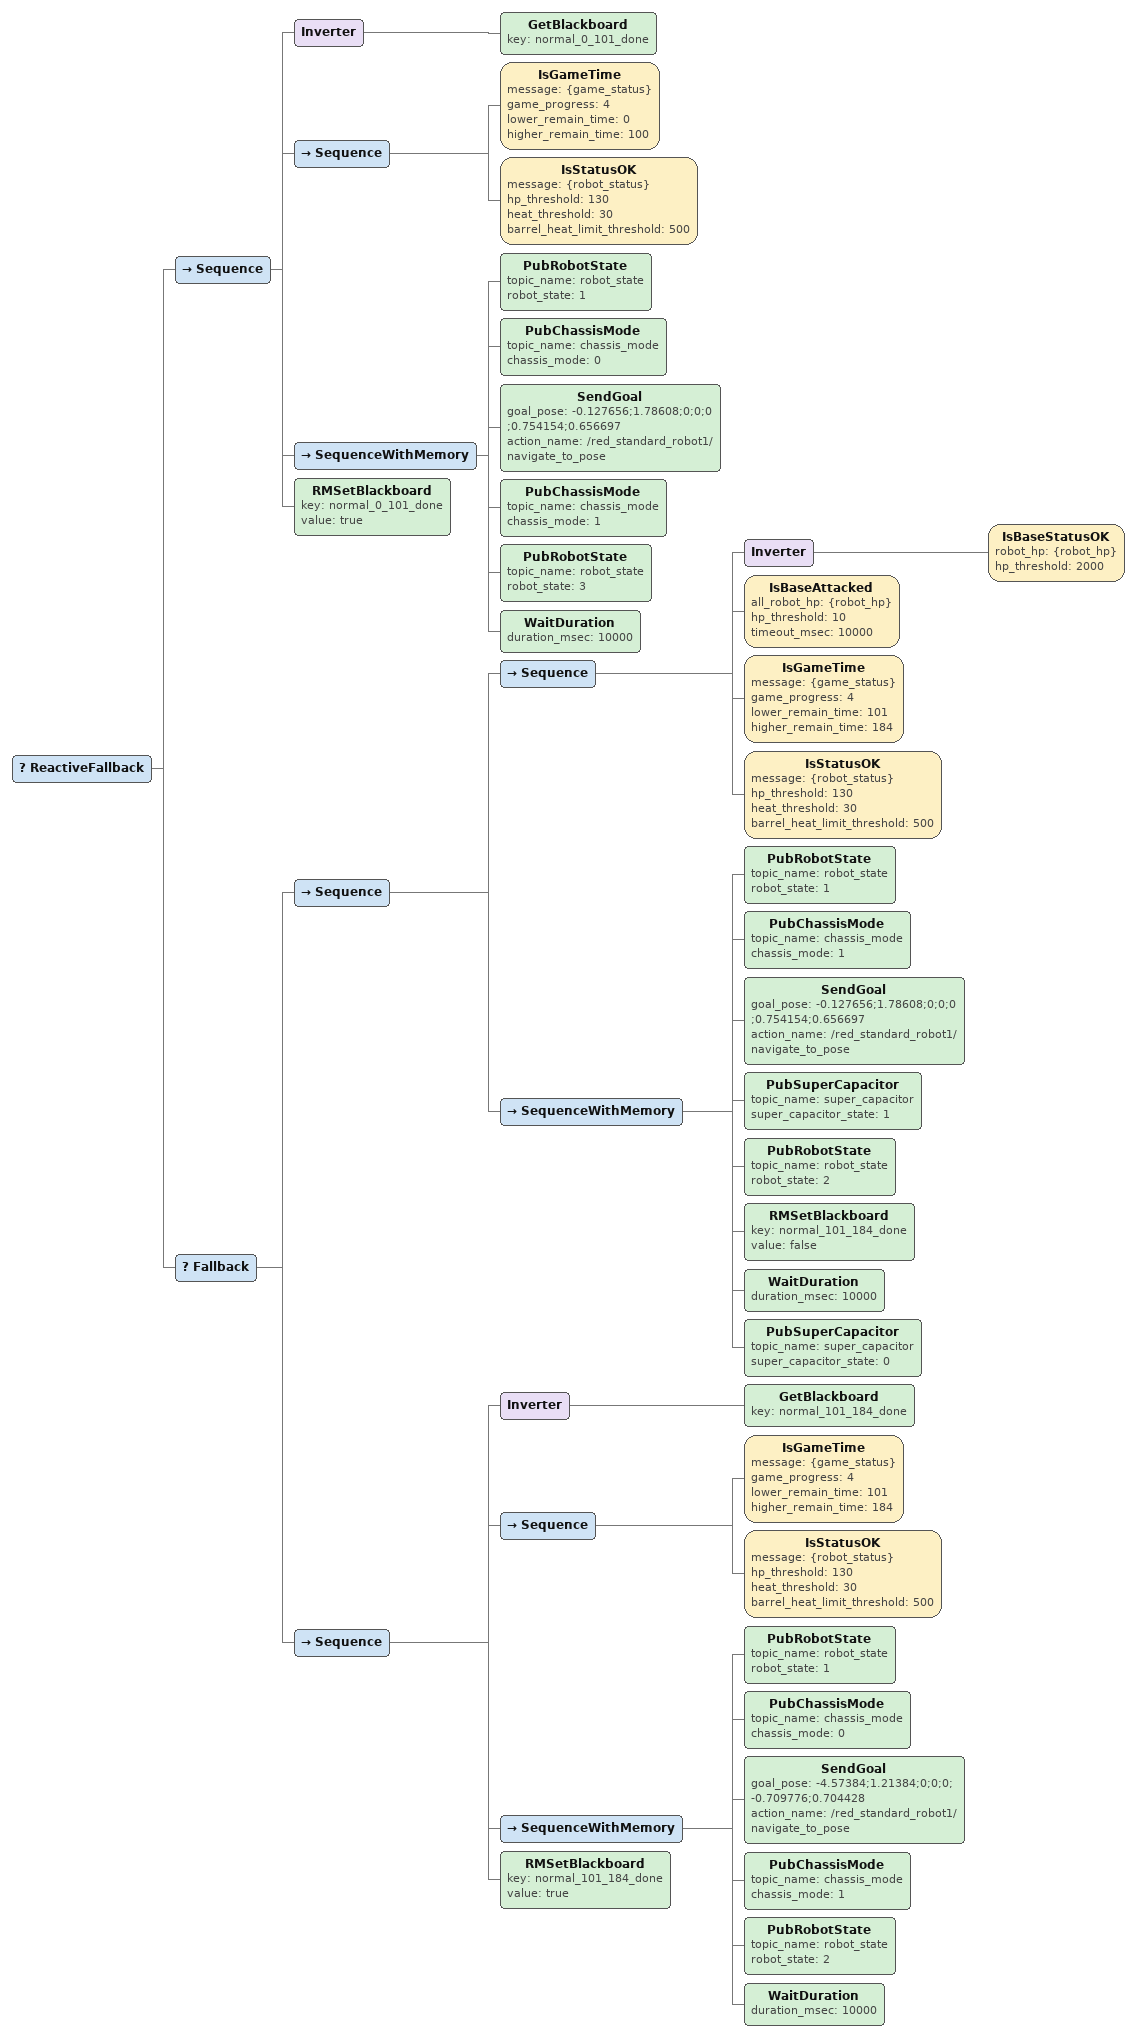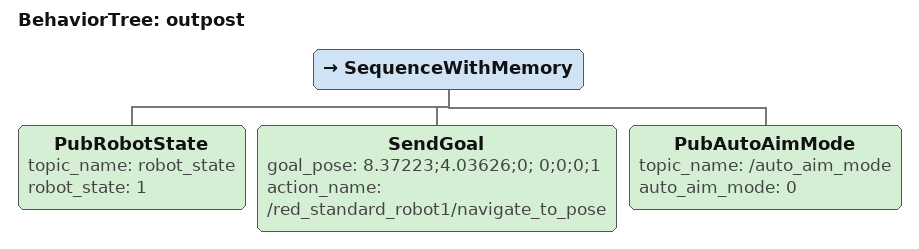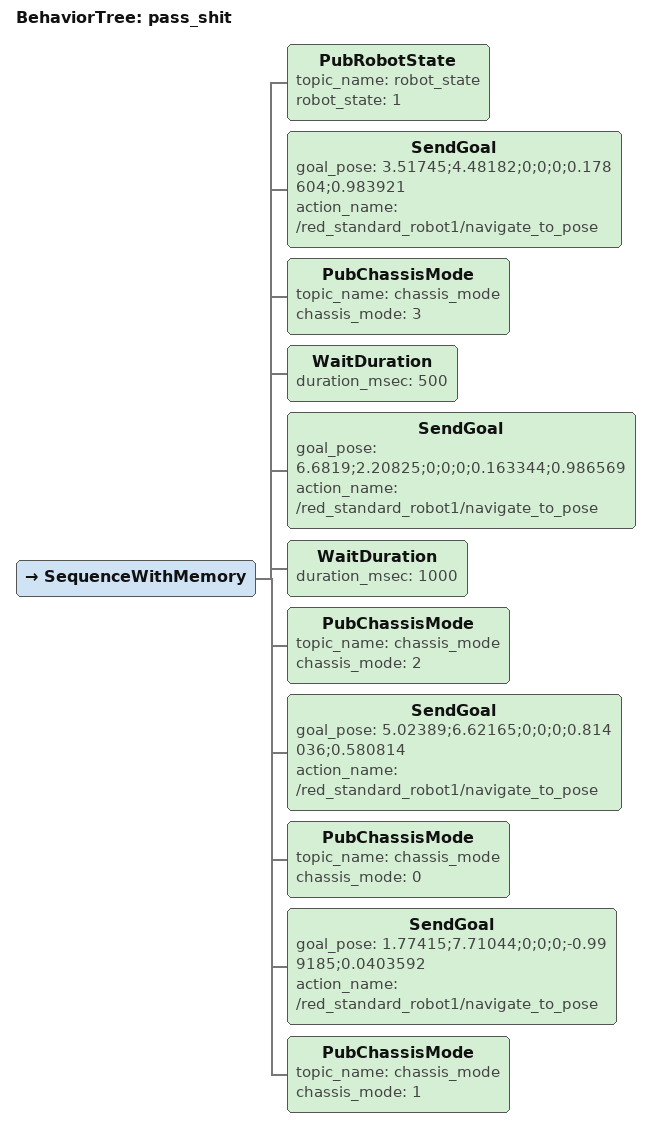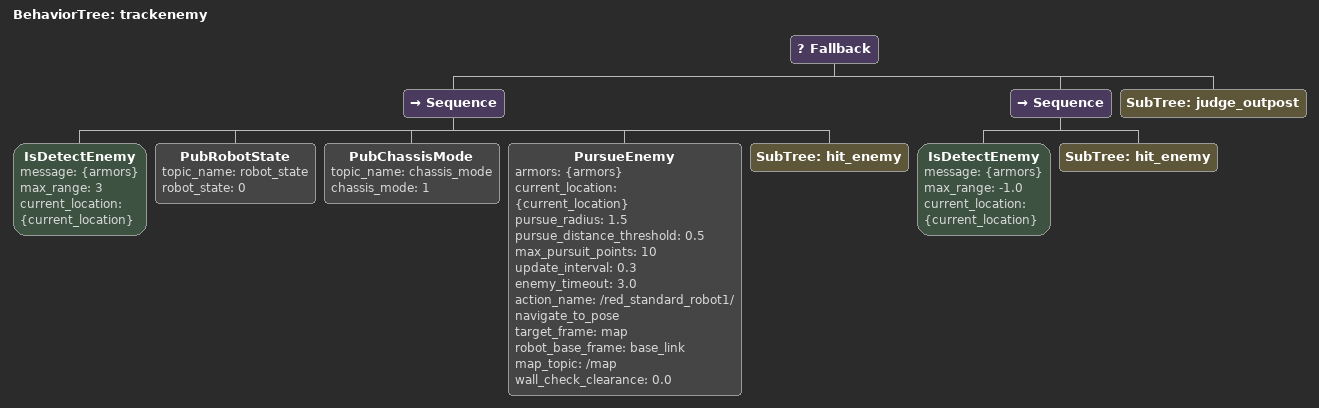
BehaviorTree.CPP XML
<ReactiveFallback>
  <Sequence>
    <Inverter>
      <GetBlackboard key="normal_0_101_done"/>
    </Inverter>
    <Sequence>
      <IsGameTime message="{game_status}" game_progress="4" lower_remain_time="0" higher_remain_time="100"/>
      <IsStatusOK message="{robot_status}" hp_threshold="130" heat_threshold="30" barrel_heat_limit_threshold="500"/>
    </Sequence>
    <SequenceWithMemory>
      <PubRobotState topic_name="robot_state" robot_state="1"/>
      <PubChassisMode topic_name="chassis_mode" chassis_mode="0"/>
      <SendGoal goal_pose="-0.127656;1.78608;0;0;0;0.754154;0.656697" action_name="/red_standard_robot1/navigate_to_pose"/>
      <PubChassisMode topic_name="chassis_mode" chassis_mode="1"/>
      <PubRobotState topic_name="robot_state" robot_state="3"/>
      <WaitDuration duration_msec="10000"/>
    </SequenceWithMemory>
    <RMSetBlackboard key="normal_0_101_done" value="true"/>
  </Sequence>
  <Fallback>
    <Sequence>
      <Sequence>
        <Inverter>
          <IsBaseStatusOK robot_hp="{robot_hp}" hp_threshold="2000"/>
        </Inverter>
        <IsBaseAttacked all_robot_hp="{robot_hp}" hp_threshold="10" timeout_msec="10000"/>
        <IsGameTime message="{game_status}" game_progress="4" lower_remain_time="101" higher_remain_time="184"/>
        <IsStatusOK message="{robot_status}" hp_threshold="130" heat_threshold="30" barrel_heat_limit_threshold="500"/>
      </Sequence>
      <SequenceWithMemory>
        <PubRobotState topic_name="robot_state" robot_state="1"/>
        <PubChassisMode topic_name="chassis_mode" chassis_mode="1"/>
        <SendGoal goal_pose="-0.127656;1.78608;0;0;0;0.754154;0.656697" action_name="/red_standard_robot1/navigate_to_pose"/>
        <PubSuperCapacitor topic_name="super_capacitor" super_capacitor_state="1"/>
        <PubRobotState topic_name="robot_state" robot_state="2"/>
        <RMSetBlackboard key="normal_101_184_done" value="false"/>
        <WaitDuration duration_msec="10000"/>
        <PubSuperCapacitor topic_name="super_capacitor" super_capacitor_state="0"/>
      </SequenceWithMemory>
    </Sequence>
    <Sequence>
      <Inverter>
        <GetBlackboard key="normal_101_184_done"/>
      </Inverter>
      <Sequence>
        <IsGameTime message="{game_status}" game_progress="4" lower_remain_time="101" higher_remain_time="184"/>
        <IsStatusOK message="{robot_status}" hp_threshold="130" heat_threshold="30" barrel_heat_limit_threshold="500"/>
      </Sequence>
      <SequenceWithMemory>
        <PubRobotState topic_name="robot_state" robot_state="1"/>
        <PubChassisMode topic_name="chassis_mode" chassis_mode="0"/>
        <SendGoal goal_pose="-4.57384;1.21384;0;0;0;-0.709776;0.704428" action_name="/red_standard_robot1/navigate_to_pose"/>
        <PubChassisMode topic_name="chassis_mode" chassis_mode="1"/>
        <PubRobotState topic_name="robot_state" robot_state="2"/>
        <WaitDuration duration_msec="10000"/>
      </SequenceWithMemory>
      <RMSetBlackboard key="normal_101_184_done" value="true"/>
    </Sequence>
  </Fallback>
</ReactiveFallback>

<BehaviorTree ID="outpost">
  <SequenceWithMemory>
    <PubRobotState topic_name="robot_state" robot_state="1"/>
    <SendGoal goal_pose="8.37223;4.03626;0; 0;0;0;1" action_name="/red_standard_robot1/navigate_to_pose"/>
    <PubAutoAimMode topic_name="/auto_aim_mode" auto_aim_mode="0"/>
  </SequenceWithMemory>
</BehaviorTree>

<BehaviorTree ID="pass_shit">
  <SequenceWithMemory>
    <PubRobotState topic_name="robot_state" robot_state="1"/>
    <SendGoal goal_pose="3.51745;4.48182;0;0;0;0.178604;0.983921" action_name="/red_standard_robot1/navigate_to_pose"/>
    <PubChassisMode topic_name="chassis_mode" chassis_mode="3"/>
    <WaitDuration duration_msec="500"/>
    <SendGoal goal_pose="6.6819;2.20825;0;0;0;0.163344;0.986569" action_name="/red_standard_robot1/navigate_to_pose"/>
    <WaitDuration duration_msec="1000"/>
    <PubChassisMode topic_name="chassis_mode" chassis_mode="2"/>
    <SendGoal goal_pose="5.02389;6.62165;0;0;0;0.814036;0.580814" action_name="/red_standard_robot1/navigate_to_pose"/>
    <PubChassisMode topic_name="chassis_mode" chassis_mode="0"/>
    <SendGoal goal_pose="1.77415;7.71044;0;0;0;-0.999185;0.0403592" action_name="/red_standard_robot1/navigate_to_pose"/>
    <PubChassisMode topic_name="chassis_mode" chassis_mode="1"/>
  </SequenceWithMemory>
</BehaviorTree>

<BehaviorTree ID="trackenemy">
  <Fallback>
    <Sequence>
      <IsDetectEnemy message="{armors}" max_range="3" current_location="{current_location}"/>
      <PubRobotState topic_name="robot_state" robot_state="0"/>
      <PubChassisMode topic_name="chassis_mode" chassis_mode="1"/>
      <PursueEnemy armors="{armors}" current_location="{current_location}" pursue_radius="1.5" pursue_distance_threshold="0.5" max_pursuit_points="10" update_interval="0.3" enemy_timeout="3.0" action_name="/red_standard_robot1/navigate_to_pose" target_frame="map" robot_base_frame="base_link" map_topic="/map" wall_check_clearance="0.0"/>
      <SubTree ID="hit_enemy"/>
    </Sequence>
    <Sequence>
      <IsDetectEnemy message="{armors}" max_range="-1.0" current_location="{current_location}"/>
      <SubTree ID="hit_enemy"/>
    </Sequence>
    <SubTree ID="judge_outpost"/>
  </Fallback>
</BehaviorTree>
